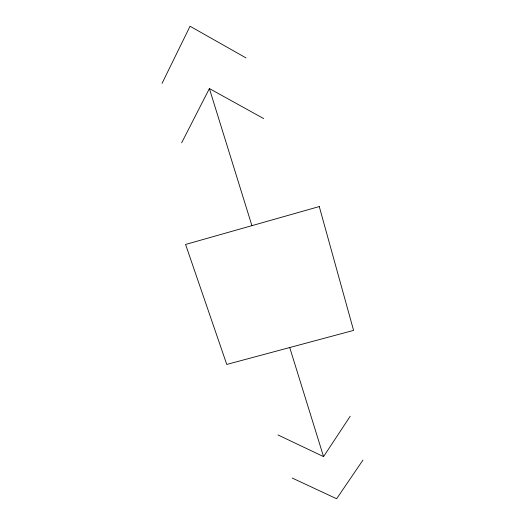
<?xml version="1.0" encoding="UTF-8"?>
<svg xmlns="http://www.w3.org/2000/svg" width="525" height="525" viewBox="0 0 525 525"><rect width="100%" height="100%" fill="white"/><g stroke="black" fill="none" stroke-linecap="round" stroke-linejoin="round"><path stroke-width="0.79" d="M162.041 83.377L190.05 26.25L246.061 57.94M181.643 142.826L209.383 88.561L263.694 118.597M277.981 434.949L323.558 456.612L350.214 416.24M362.959 460.084L336.63 498.75L292.189 478.032M209.383 88.561L251.915 225.652M289.721 347.537L323.558 456.612M319.266 206.561L185.574 244.46L226.767 364.442L353.587 330.396L319.266 206.561"/></g></svg>
